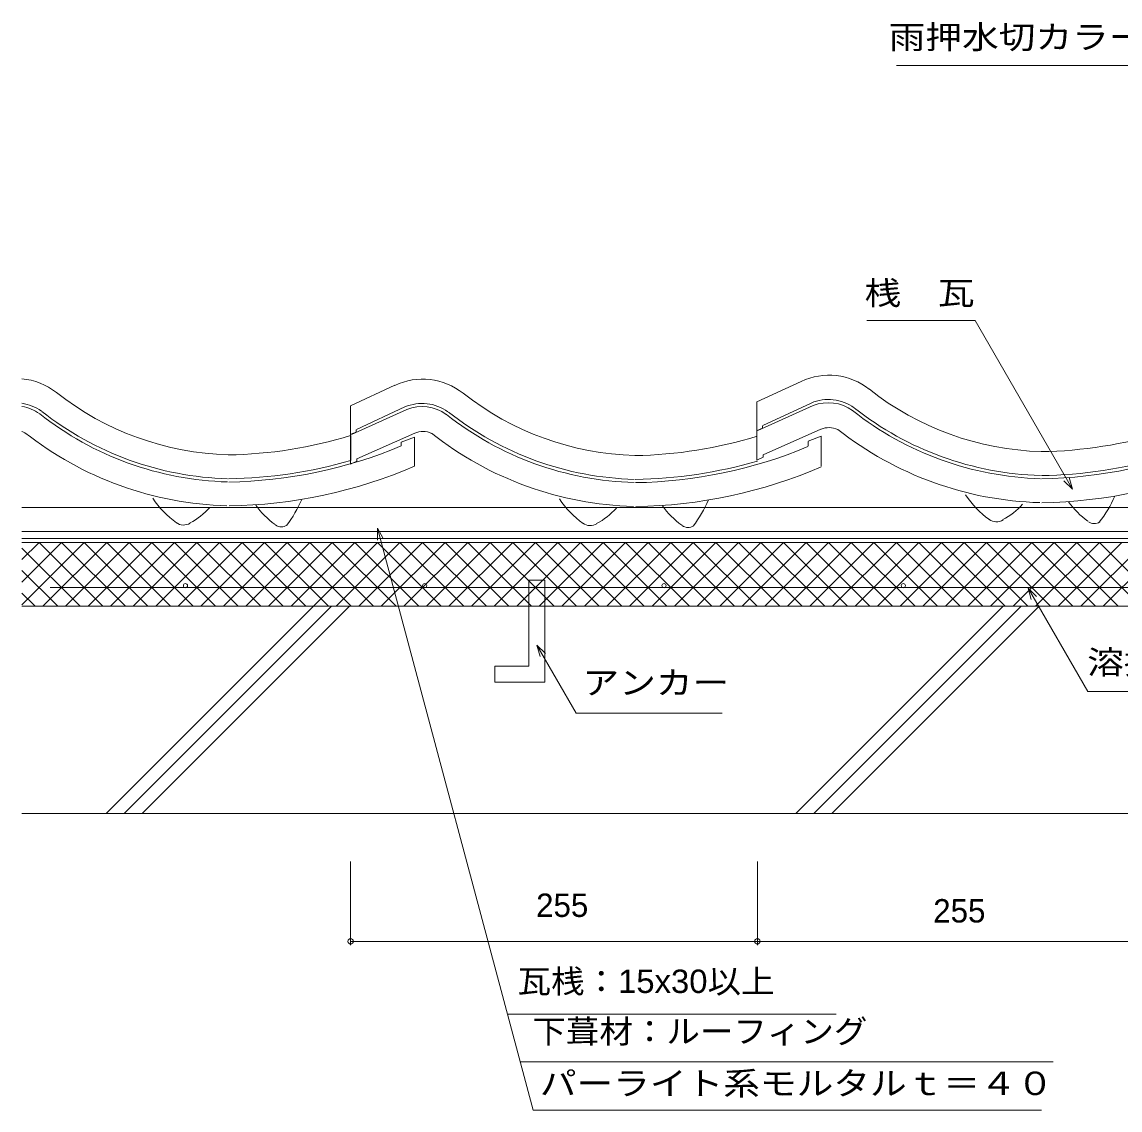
# Model space of a CAD drawing. Units: millimetres, scale not verified. Extents: x -644 to 734, y -425 to 425.
# Drawn here: x -644 to 44, y -425 to 257 of the extents above; entities that cross this region are included whole.
import ezdxf
from ezdxf.enums import TextEntityAlignment as Align

# ---------------------------------------------------------------- set-up
doc = ezdxf.new("R2010")
doc.units = ezdxf.units.MM
doc.header["$LTSCALE"] = 10
doc.linetypes.add('DASHED1', pattern=[1.8, 1.2, -0.6])
doc.linetypes.add('DASHED3', pattern=[4, 3, -1])
for name, color, linetype, lineweight in [('0-0_LAYER001', 1, 'Continuous', 18), ('0-1_LAYER003', 7, 'Continuous', 18), ('0-2_LAYER004', 2, 'Continuous', 18), ('0-4_LAYER007', 2, 'Continuous', 18)]:
    doc.layers.add(name, color=color, linetype=linetype, lineweight=lineweight)
doc.styles.add('2', font='')
doc.styles.get('2').set_extended_font_data('2')

msp = doc.modelspace()

# ---------------------------------------------------------------- linework, layer by layer
at = {"layer": '0-0_LAYER001', "color": 7}
for p, q in [((2.08, 229.59), (-96, 229.59)), ((-87.34, 69.6), (-114.61, 69.6)), ((-226.3, -176.46), (-205.33, -176.46)), ((-62.54, -425.34), (-5.27, -425.34))]:
    msp.add_line(p, q, dxfattribs=at)
at = {"layer": '0-0_LAYER001', "color": 4}
for p, q in [((-403, 13.92), (-437.65, -1.69)), ((-434.53, 1.43), (-404.25, 15.48)), ((-148.37, 16.36), (-183.02, 0.75)), ((-179.9, 3.87), (-149.62, 17.92)), ((-434.79, 1.21), (-434.79, -0.28)), ((-180.15, 2.16), (-183.51, 0.83)), ((-180.15, 3.65), (-180.15, 2.16)), ((-179.63, -14.59), (-143.44, 1.57)), ((-434.79, -0.28), (-438.15, -1.6)), ((-438.15, -18.04), (-438.15, -2.38)), ((-434.26, -17.02), (-398.07, -0.87)), ((-406.54, -6.56), (-398.15, -3.41)), ((-406.54, -6.56), (-406.54, -8.98)), ((-398.15, -21.72), (-398.15, -3.41)), ((-151.52, -5.96), (-143.4, -2.83)), ((-151.52, -6.27), (-151.52, -9.08)), ((-143.4, -21.56), (-143.4, -2.83)), ((-151.52, -6.89), (-151.52, -9.08)), ((-434.26, -18.44), (-438.27, -20.32)), ((-434.26, -17.02), (-434.26, -18.44)), ((-179.63, -16.01), (-183.63, -17.89)), ((-179.63, -14.59), (-179.63, -16.01))]:
    msp.add_line(p, q, dxfattribs=at)
at = {"layer": '0-0_LAYER001', "color": 2}
for p, q in [((-421.5, -60.45), (-323.73, -425.34)), ((-644.26, -109.51), (384.66, -109.51)), ((-438.27, -322.06), (-438.27, -269.56)), ((-183.27, -322.06), (-183.27, -269.56)), ((-438.27, -319.56), (-183.27, -319.56)), ((-183.27, -319.56), (71.73, -319.56))]:
    msp.add_line(p, q, dxfattribs=at)
at = {"layer": '0-0_LAYER001'}
for p, q in [((-644.26, -108.48), (-605.29, -69.51)), ((-644.26, -94.34), (-619.43, -69.51)), ((-644.26, -80.2), (-633.57, -69.51)), ((-644.26, -72.97), (-607.71, -109.51)), ((-633.57, -69.51), (-593.57, -109.51)), ((-631.14, -109.51), (-591.14, -69.51)), ((-619.43, -69.51), (-579.43, -109.51)), ((-617, -109.51), (-577, -69.51)), ((-605.29, -69.51), (-565.29, -109.51)), ((-602.86, -109.51), (-562.86, -69.51)), ((-591.14, -69.51), (-551.14, -109.51)), ((-588.72, -109.51), (-548.72, -69.51)), ((-577, -69.51), (-537, -109.51)), ((-574.58, -109.51), (-534.58, -69.51)), ((-562.86, -69.51), (-522.86, -109.51)), ((-560.43, -109.51), (-520.43, -69.51)), ((-548.72, -69.51), (-508.72, -109.51)), ((-546.29, -109.51), (-506.29, -69.51)), ((-534.58, -69.51), (-494.58, -109.51)), ((-532.15, -109.51), (-492.15, -69.51)), ((-520.43, -69.51), (-480.43, -109.51)), ((-518.01, -109.51), (-478.01, -69.51)), ((-506.29, -69.51), (-466.29, -109.51)), ((-503.87, -109.51), (-463.87, -69.51)), ((-492.15, -69.51), (-452.15, -109.51)), ((-489.72, -109.51), (-449.72, -69.51)), ((-478.01, -69.51), (-438.01, -109.51)), ((-475.58, -109.51), (-435.58, -69.51)), ((-463.87, -69.51), (-423.87, -109.51)), ((-461.44, -109.51), (-421.44, -69.51)), ((-449.72, -69.51), (-409.72, -109.51)), ((-447.3, -109.51), (-407.3, -69.51)), ((-435.58, -69.51), (-395.58, -109.51)), ((-433.15, -109.51), (-393.15, -69.51)), ((-421.44, -69.51), (-381.44, -109.51)), ((-419.01, -109.51), (-379.01, -69.51)), ((-407.3, -69.51), (-367.3, -109.51)), ((-404.87, -109.51), (-364.87, -69.51)), ((-393.15, -69.51), (-353.15, -109.51)), ((-390.73, -109.51), (-350.73, -69.51)), ((-379.01, -69.51), (-339.01, -109.51)), ((-376.59, -109.51), (-336.59, -69.51)), ((-364.87, -69.51), (-324.87, -109.51)), ((-362.44, -109.51), (-322.44, -69.51)), ((-350.73, -69.51), (-310.73, -109.51)), ((-348.3, -109.51), (-308.3, -69.51)), ((-336.59, -69.51), (-296.59, -109.51)), ((-334.16, -109.51), (-294.16, -69.51)), ((-322.44, -69.51), (-282.44, -109.51)), ((-320.02, -109.51), (-280.02, -69.51)), ((-308.3, -69.51), (-268.3, -109.51)), ((-305.88, -109.51), (-265.88, -69.51)), ((-294.16, -69.51), (-254.16, -109.51)), ((-291.73, -109.51), (-251.73, -69.51)), ((-280.02, -69.51), (-240.02, -109.51)), ((-277.59, -109.51), (-237.59, -69.51)), ((-265.88, -69.51), (-225.88, -109.51)), ((-263.45, -109.51), (-223.45, -69.51)), ((-251.73, -69.51), (-211.73, -109.51)), ((-249.31, -109.51), (-209.31, -69.51)), ((-237.59, -69.51), (-197.59, -109.51)), ((-235.16, -109.51), (-195.16, -69.51)), ((-223.45, -69.51), (-183.45, -109.51)), ((-221.02, -109.51), (-181.02, -69.51)), ((-209.31, -69.51), (-169.31, -109.51)), ((-206.88, -109.51), (-166.88, -69.51)), ((-195.16, -69.51), (-155.16, -109.51)), ((-192.74, -109.51), (-152.74, -69.51)), ((-181.02, -69.51), (-141.02, -109.51)), ((-178.6, -109.51), (-138.6, -69.51)), ((-166.88, -69.51), (-126.88, -109.51)), ((-164.45, -109.51), (-124.45, -69.51)), ((-152.74, -69.51), (-112.74, -109.51)), ((-150.31, -109.51), (-110.31, -69.51)), ((-138.6, -69.51), (-98.6, -109.51)), ((-136.17, -109.51), (-96.17, -69.51)), ((-124.45, -69.51), (-84.45, -109.51)), ((-122.03, -109.51), (-82.03, -69.51)), ((-110.31, -69.51), (-70.31, -109.51)), ((-107.89, -109.51), (-67.89, -69.51)), ((-96.17, -69.51), (-56.17, -109.51)), ((-93.74, -109.51), (-53.74, -69.51)), ((-82.03, -69.51), (-42.03, -109.51)), ((-79.6, -109.51), (-39.6, -69.51)), ((-67.89, -69.51), (-27.89, -109.51)), ((-65.46, -109.51), (-25.46, -69.51)), ((-53.74, -69.51), (-13.74, -109.51)), ((-51.32, -109.51), (-11.32, -69.51)), ((-39.6, -69.51), (0.4, -109.51)), ((-37.17, -109.51), (2.83, -69.51)), ((-25.46, -69.51), (14.54, -109.51)), ((-23.03, -109.51), (16.97, -69.51)), ((-11.32, -69.51), (28.68, -109.51)), ((-8.89, -109.51), (31.11, -69.51)), ((2.83, -69.51), (42.83, -109.51)), ((5.25, -109.51), (45.25, -69.51)), ((16.97, -69.51), (56.97, -109.51)), ((19.39, -109.51), (59.39, -69.51)), ((31.11, -69.51), (71.11, -109.51)), ((33.54, -109.51), (73.54, -69.51)), ((-644.26, -87.11), (-621.86, -109.51)), ((-644.26, -101.25), (-636, -109.51))]:
    msp.add_line(p, q, dxfattribs=at)
at = {"layer": '0-0_LAYER001', "color": 4}
for points in [[(-438.27, -20.32), (-438.27, 16.24), (-410.57, 29.09)], [(-183.63, -17.89), (-183.63, 18.67), (-155.93, 31.53)]]:
    msp.add_lwpolyline(points, dxfattribs=at)
at = {"layer": '0-0_LAYER001', "color": 2}
msp.add_lwpolyline([(-421.5, -67.95), (-421.5, -60.45), (-417.75, -66.95)], dxfattribs=at)
for centre in [(-438.27, -319.56), (-183.27, -319.56), (-183.27, -319.56)]:
    msp.add_circle(centre, 1.7, dxfattribs=at)
at = {"layer": '0-0_LAYER001', "color": 4}
for centre, radius, start, end in [((-138.47, -5.3), 40.68, 51.53531, 115.27963), ((-648, -7.34), 40.68, 51.53531, 84.72744), ((-393.11, -7.74), 40.68, 51.53531, 115.27963), ((-509.76, 167.78), 182.38, 231.7756, 268.38173), ((-254.87, 167.38), 182.38, 231.7756, 268.38173), ((-0.23, 169.82), 182.38, 231.7756, 268.38173), ((-648.36, -10.11), 26.21, 54.56427, 81.00219), ((-648.34, -9.61), 27.73, 54.17618, 81.52735), ((-393.46, -10.01), 27.73, 54.17618, 112.93031), ((-393.47, -10.51), 26.21, 54.56427, 111.2666), ((-138.82, -7.57), 27.73, 54.17618, 112.93031), ((-138.83, -8.07), 26.21, 54.56427, 111.2666), ((-0.23, 169.82), 197.38, 231.7756, 268.38173), ((-509.76, 167.78), 199.38, 231.7756, 268.38173), ((-509.76, 167.78), 199.38, 231.7756, 268.38173), ((-509.76, 167.78), 197.38, 231.7756, 268.38173), ((-254.87, 167.38), 199.38, 231.7756, 268.38173), ((-254.87, 167.38), 199.38, 231.7756, 268.38173), ((-254.87, 167.38), 197.38, 231.7756, 268.38173), ((-0.23, 169.82), 199.38, 231.7756, 268.38173), ((-0.23, 169.82), 199.38, 231.7756, 268.38173), ((-647.85, -12.57), 13.08, 65.55343, 74.07078), ((-392.96, -12.97), 13.08, 65.55343, 112.8327), ((-138.32, -10.53), 13.08, 65.55343, 112.8327), ((-0.23, 169.82), 214.38, 231.7756, 268.38173), ((-0.23, 169.82), 214.38, 231.7756, 268.38173), ((-509.76, 167.78), 214.38, 231.7756, 268.38173), ((-509.76, 167.78), 214.38, 231.7756, 268.38173), ((-519.3, 260.67), 275.28, 270.90795, 287.11988), ((-254.87, 167.38), 214.38, 231.7756, 268.38173), ((-254.87, 167.38), 214.38, 231.7756, 268.38173), ((-264.41, 260.27), 275.28, 270.90795, 287.11988), ((-9.78, 262.71), 275.28, 270.90795, 287.11988), ((-519.3, 260.67), 292.28, 270.90795, 292.69346), ((-264.41, 260.27), 292.28, 270.90795, 292.69346), ((-9.78, 262.71), 292.28, 270.90795, 292.69346), ((-519.3, 260.67), 290.28, 270.90795, 286.23334), ((-264.41, 260.27), 290.28, 270.90795, 286.23334), ((-9.78, 262.71), 290.28, 270.90795, 286.21009), ((-9.78, 262.71), 307.28, 270.90795, 293.21983), ((-519.3, 260.67), 307.28, 270.90795, 293.21983), ((-264.41, 260.27), 307.28, 270.90795, 293.21983), ((-3.55, -7.38), 58.84, 213.2508, 234.31144), ((-23.62, -13.57), 69.67, 321.65733, 337.34946), ((-513.08, -9.42), 58.84, 213.2508, 234.31144), ((-559.45, -18.11), 44.13, 297.62161, 318.2313), ((-455.29, -15.72), 52.18, 215.53767, 234.46232), ((-533.15, -15.61), 69.67, 321.65733, 337.34946), ((-258.19, -9.82), 58.84, 213.2508, 234.31144), ((-304.57, -18.51), 44.13, 297.62161, 318.2313), ((-200.4, -16.12), 52.18, 215.53767, 234.46232), ((-278.26, -16), 69.67, 321.65733, 337.34946), ((-49.93, -16.07), 44.13, 297.62161, 318.2313), ((54.23, -13.68), 52.18, 215.53767, 234.46232), ((-33.43, -48.54), 7.95, 234.52014, 301.23766), ((-542.95, -50.58), 7.95, 234.52014, 301.23766), ((-481.62, -53.43), 6.27, 234.10575, 303.29033), ((-288.07, -50.97), 7.95, 234.52014, 301.23766), ((-226.73, -53.82), 6.27, 234.10575, 303.29033), ((27.91, -51.39), 6.27, 234.10575, 303.29033)]:
    msp.add_arc(centre, radius, start, end, dxfattribs=at)
at = {"layer": '0-1_LAYER003'}
for p, q in [((239.91, 229.59), (2.08, 229.59)), ((14.17, -36.08), (8.87, -30.78)), ((-421.5, -60.45), (-323.73, -425.34)), ((-644.26, -69.51), (384.66, -69.51)), ((-13.61, -98.03), (-11.66, -105.27)), ((-13.61, -98.03), (-8.3, -103.33)), ((-13.61, -98.03), (23.86, -162.91)), ((384.66, -109.51), (-644.26, -109.51)), ((-591.51, -239.51), (-461.51, -109.51)), ((-580.19, -239.51), (-450.19, -109.51)), ((-568.88, -239.51), (-438.88, -109.51)), ((-29.25, -109.51), (-159.25, -239.51)), ((-147.94, -239.51), (-17.94, -109.51)), ((-6.62, -109.51), (-136.62, -239.51)), ((-321.48, -133.81), (-319.54, -141.05)), ((-321.48, -133.81), (-316.17, -139.11)), ((-321.48, -133.81), (-296.85, -176.46)), ((23.86, -162.91), (98.91, -162.91)), ((384.66, -239.51), (-644.26, -239.51)), ((-438.27, -269.56), (-438.27, -322.06)), ((-183.27, -321.26), (-183.27, -271.68)), ((-436.57, -319.56), (-438.27, -319.56)), ((-436.57, -319.56), (365.03, -319.56)), ((-339.85, -365.17), (-133.94, -365.17)), ((-331.85, -395.04), (2.18, -395.04)), ((-323.73, -425.34), (-62.54, -425.34))]:
    msp.add_line(p, q, dxfattribs=at)
at = {"layer": '0-1_LAYER003', "color": 2}
for points in [[(318.27, 93.88), (239.91, 229.59), (2.08, 229.59)], [(14.17, -36.08), (-46.84, 69.6), (-87.34, 69.6)], [(12.23, -28.83), (14.17, -36.08), (8.87, -30.78)]]:
    msp.add_lwpolyline(points, dxfattribs=at)
at = {"layer": '0-1_LAYER003'}
for points in [[(-644.26, -67.01), (382.34, -67.01), (382.34, 180.49)], [(-87.34, 69.6), (-46.84, 69.6), (14.17, -36.08), (12.23, -28.83)], [(-644.26, -47.55), (288.51, -47.55), (288.51, -62.55), (-644.26, -62.55)], [(-421.5, -67.95), (-421.5, -60.45), (-417.75, -66.95)], [(-296.85, -176.46), (-236.85, -176.46), (-226.3, -176.46)]]:
    msp.add_lwpolyline(points, dxfattribs=at)
msp.add_lwpolyline([(-326.58, -93.07), (-316.58, -93.07), (-316.58, -157.09), (-347.95, -157.09), (-347.95, -147.09), (-326.58, -147.09)], close=True, dxfattribs=at)
at = {"layer": '0-2_LAYER004'}
for p, q in [((-644.26, -47.55), (288.51, -47.55)), ((-644.26, -62.55), (288.51, -62.55)), ((384.66, -69.51), (-644.26, -69.51))]:
    msp.add_line(p, q, dxfattribs=at)
at = {"layer": '0-2_LAYER004', "linetype": 'DASHED3'}
msp.add_line((382.34, -67.01), (-644.26, -67.01), dxfattribs=at)
at = {"layer": '0-2_LAYER004', "linetype": 'DASHED1'}
for p, q in [((-326.58, -93.07), (-316.58, -93.07)), ((-326.58, -93.07), (-326.58, -147.09)), ((-316.58, -93.07), (-316.58, -157.09)), ((-347.95, -147.09), (-347.95, -157.09)), ((-326.58, -147.09), (-347.95, -147.09)), ((-316.58, -157.09), (-347.95, -157.09))]:
    msp.add_line(p, q, dxfattribs=at)
at = {"layer": '0-2_LAYER004', "color": 3}
msp.add_line((363.67, -97.75), (-626.48, -97.75), dxfattribs=at)
at = {"layer": '0-2_LAYER004'}
for points in [[(-11.66, -105.27), (-13.61, -98.03), (-8.3, -103.33)], [(-13.61, -98.03), (23.86, -162.91), (83.86, -162.91)], [(-319.54, -141.05), (-321.48, -133.81), (-316.17, -139.11)], [(-321.48, -133.81), (-296.85, -176.46), (-236.85, -176.46)]]:
    msp.add_lwpolyline(points, dxfattribs=at)
at = {"layer": '0-2_LAYER004', "color": 3}
for centre in [(-541.8, -96.52), (-391.8, -96.52), (-241.8, -96.52), (-91.8, -96.52)]:
    msp.add_circle(centre, 1.3, dxfattribs=at)
at = {"layer": '0-4_LAYER007'}
for p, q in [((-461.51, -109.51), (-591.51, -239.51)), ((-450.19, -109.51), (-580.19, -239.51)), ((-438.88, -109.51), (-568.88, -239.51)), ((-29.25, -109.51), (-159.25, -239.51)), ((-17.94, -109.51), (-147.94, -239.51)), ((-6.62, -109.51), (-136.62, -239.51)), ((-644.26, -239.51), (384.66, -239.51))]:
    msp.add_line(p, q, dxfattribs=at)

# ---------------------------------------------------------------- texts
at = {"layer": '0-2_LAYER004', "color": 7, "style": '2'}
for s, width, p in [('雨押水切カラー鋼板0.35ｍｍ以上', 1.15, (-100.98, 235.69)), ('桟\u3000瓦', 1.15, (-116.1, 75.18)), ('溶接金網', 1.15, (23.48, -156.29)), ('アンカー', 1.15, (-292.9, -169.08)), ('瓦桟：15x30以上', 1.05, (-333.61, -356.35)), ('下葺材：ルーフィング', 1.05, (-324.3, -387.75)), ('パーライト系モルタルｔ＝４０', 1.15, (-319.65, -420.32))]:
    msp.add_text(s, height=14.66, dxfattribs=dict(at, width=width)).set_placement(p, align=Align.BOTTOM_LEFT)
for p in [(-321.98, -308.66), (-73.06, -312.15)]:
    msp.add_text('255', height=14.66, dxfattribs=at).set_placement(p, align=Align.BOTTOM_LEFT)

doc.saveas('drawing.dxf')
